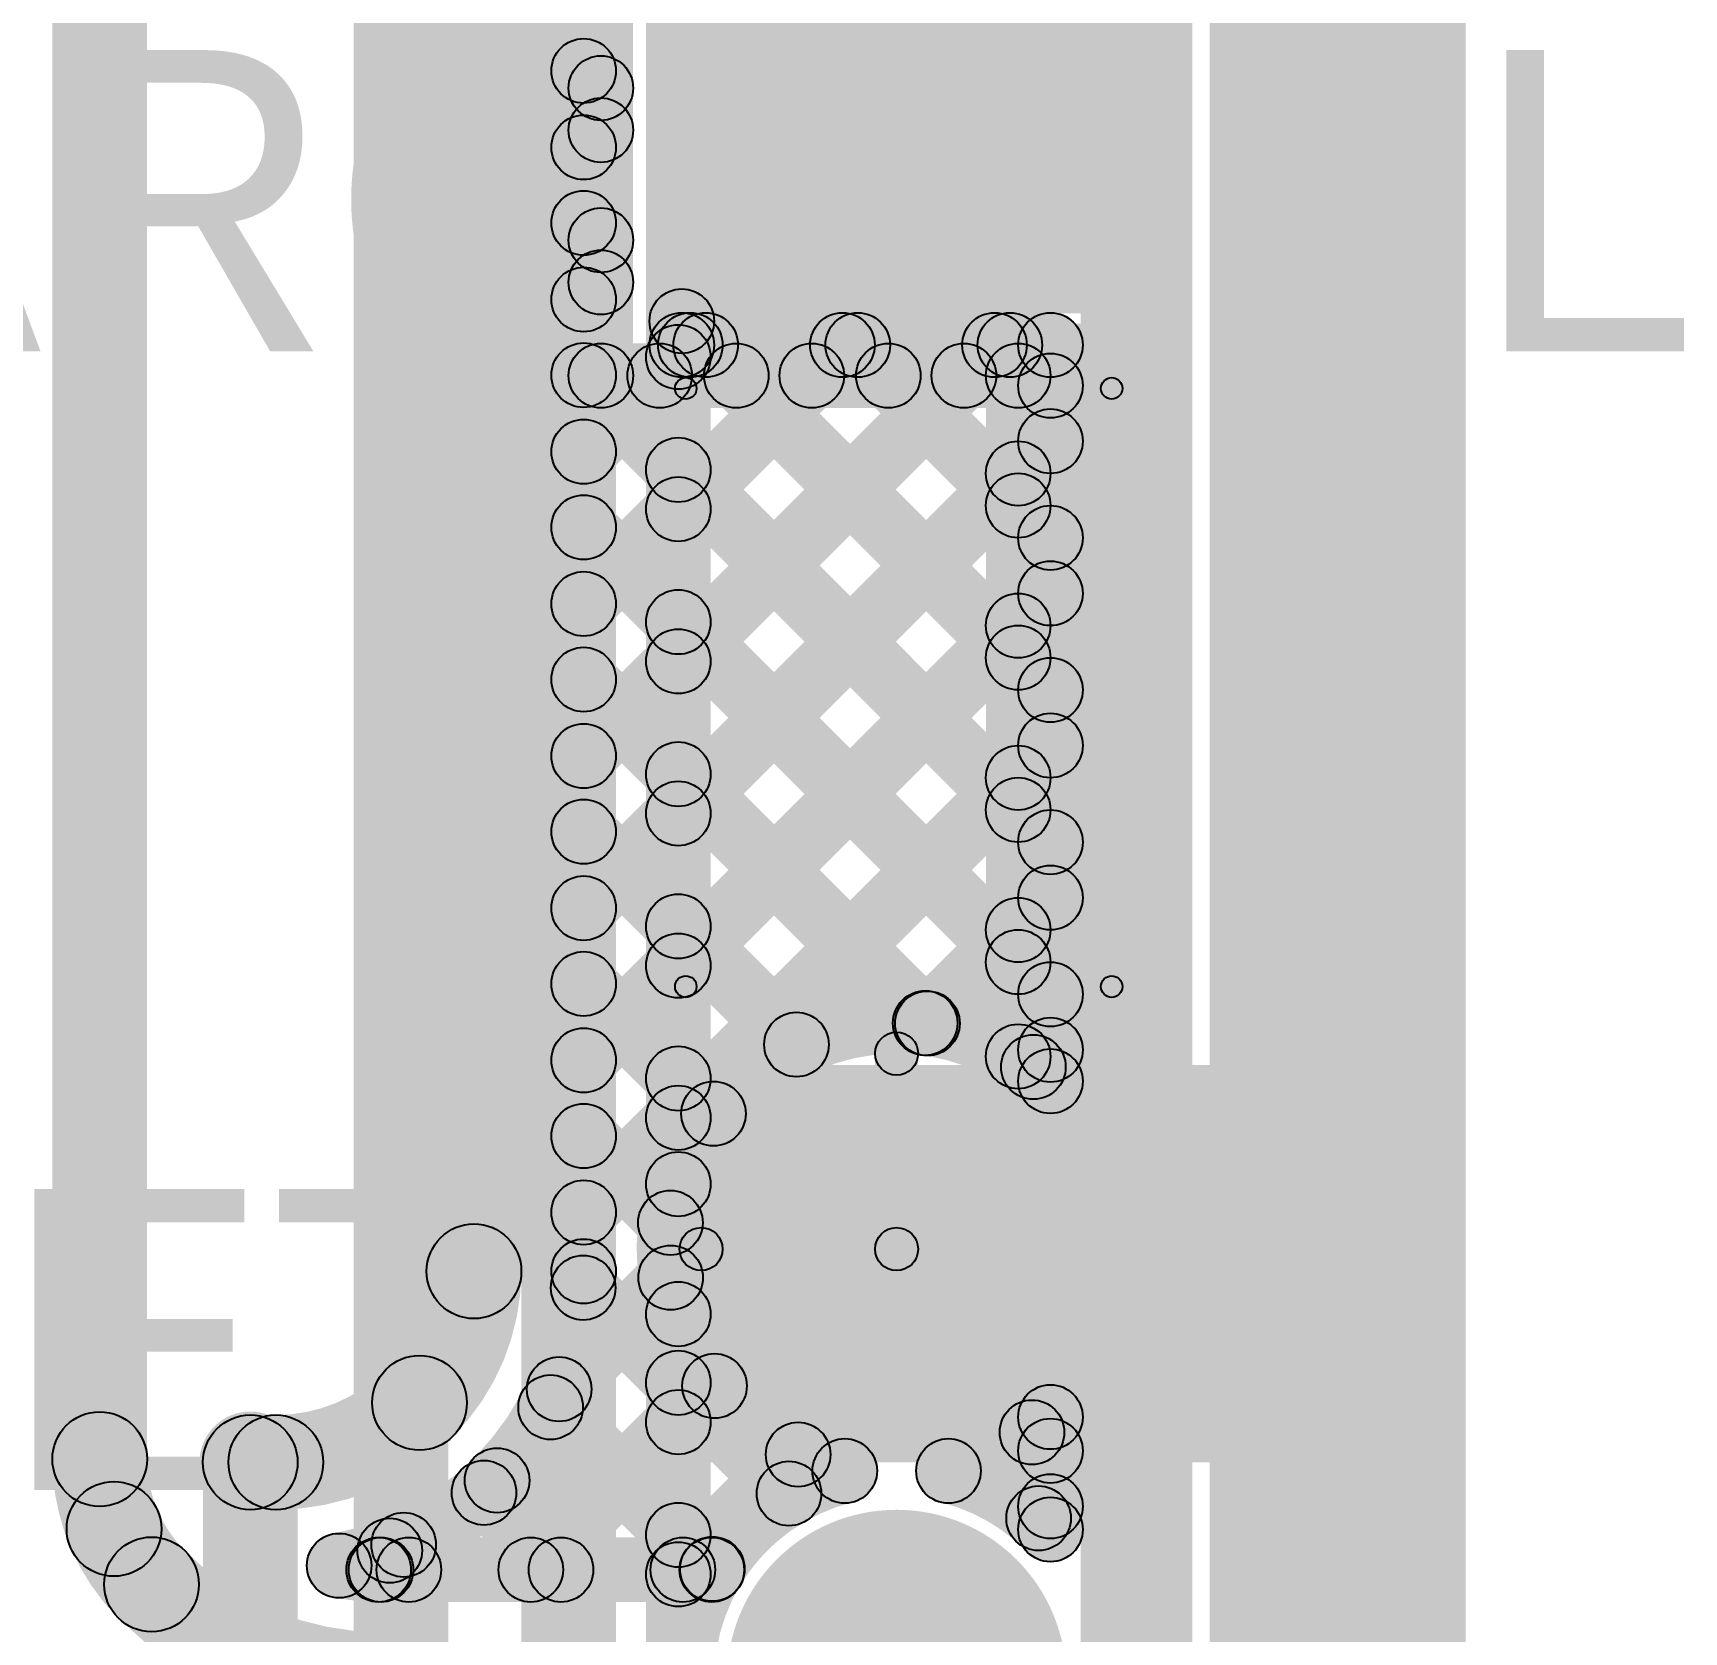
# Model space of a CAD drawing. Header units: millimetres. Extents: x 0 to 210, y 0 to 213.
# Drawn here: x 2.3005 to 2.6843, y 0.932 to 1.3036 of the extents above; entities that cross this region are included whole.
import ezdxf

# ---------------------------------------------------------------- set-up
doc = ezdxf.new("R2010")
doc.units = ezdxf.units.MM
doc.header["$MEASUREMENT"] = 0
for name, color, linetype in [('BottomLayer', 5, 'Continuous'), ('BottomSolder', 6, 'Continuous'), ('PadHoleLayer', 156, 'Continuous'), ('TopLayer', 1, 'Continuous'), ('TopOverlay', 2, 'Continuous'), ('TopSolder', 216, 'Continuous'), ('ViaHoleLayer', 16, 'Continuous')]:
    doc.layers.add(name, color=color, linetype=linetype)

# ---------------------------------------------------------------- blocks, each defined once
blk = doc.blocks.new('HDR_F_1X7_14')
at = {"layer": 'BottomLayer'}
h = blk.add_hatch(color=5, dxfattribs=at)
edge = h.paths.add_edge_path()
edge.add_arc((0.5, 0), 0.03543, 0, 360)
h = blk.add_hatch(color=5, dxfattribs=at)
edge = h.paths.add_edge_path()
edge.add_arc((0.6, 0), 0.03543, 0, 360)
at = {"layer": 'BottomSolder'}
h = blk.add_hatch(color=6, dxfattribs=at)
edge = h.paths.add_edge_path()
edge.add_arc((0.5, 0), 0.03943, 0, 360)
h = blk.add_hatch(color=6, dxfattribs=at)
edge = h.paths.add_edge_path()
edge.add_arc((0.6, 0), 0.03943, 0, 360)
at = {"layer": 'PadHoleLayer'}
h = blk.add_hatch(color=156, dxfattribs=at)
edge = h.paths.add_edge_path()
edge.add_arc((0.5, 0), 0.01772, 0, 360)
h = blk.add_hatch(color=156, dxfattribs=at)
edge = h.paths.add_edge_path()
edge.add_arc((0.6, 0), 0.01772, 0, 360)
at = {"layer": 'TopLayer'}
h = blk.add_hatch(color=1, dxfattribs=at)
edge = h.paths.add_edge_path()
edge.add_arc((0.5, 0), 0.03543, 0, 360)
h = blk.add_hatch(color=1, dxfattribs=at)
edge = h.paths.add_edge_path()
edge.add_arc((0.6, 0), 0.03543, 0, 360)
at = {"layer": 'TopOverlay'}
for points in [[(-0.06, 0.0465), (-0.06, 0.0515), (0.661, 0.0515), (0.661, 0.0465)], [(0.6585, 0.049), (0.6635, 0.049), (0.6635, -0.05), (0.6585, -0.05)], [(-0.06, -0.0525), (-0.06, -0.0475), (0.661, -0.0475), (0.661, -0.0525)]]:
    blk.add_hatch(color=2, dxfattribs=at).paths.add_polyline_path(points)
h = blk.add_hatch(color=2, dxfattribs=at)
edge = h.paths.add_edge_path()
edge.add_arc((0.661, 0.049), 0.0025, 0, 360)
h = blk.add_hatch(color=2, dxfattribs=at)
edge = h.paths.add_edge_path()
edge.add_arc((0.661, 0.049), 0.0025, 0, 360)
h = blk.add_hatch(color=2, dxfattribs=at)
edge = h.paths.add_edge_path()
edge.add_arc((0.661, -0.05), 0.0025, 0, 360)
h = blk.add_hatch(color=2, dxfattribs=at)
edge = h.paths.add_edge_path()
edge.add_arc((0.661, -0.05), 0.0025, 0, 360)
at = {"layer": 'TopSolder'}
h = blk.add_hatch(color=216, dxfattribs=at)
edge = h.paths.add_edge_path()
edge.add_arc((0.5, 0), 0.03943, 0, 360)
h = blk.add_hatch(color=216, dxfattribs=at)
edge = h.paths.add_edge_path()
edge.add_arc((0.6, 0), 0.03943, 0, 360)
at = {"layer": 'TopOverlay'}
for centre in [(0.661, 0.049), (0.661, 0.049), (0.661, -0.05), (0.661, -0.05)]:
    blk.add_circle(centre, 0.0025, dxfattribs=at)
blk = doc.blocks.new('HDR_F_1X7_20')
at = {"layer": 'BottomLayer'}
blk.add_hatch(color=5, dxfattribs=at).paths.add_polyline_path([(-0.03543, 0.03543), (0.03543, 0.03543), (0.03543, -0.03543), (-0.03543, -0.03543)])
at = {"layer": 'BottomSolder'}
blk.add_hatch(color=6, dxfattribs=at).paths.add_polyline_path([(-0.03943, 0.03943), (0.03943, 0.03943), (0.03943, -0.03943), (-0.03943, -0.03943)])
at = {"layer": 'PadHoleLayer'}
h = blk.add_hatch(color=156, dxfattribs=at)
edge = h.paths.add_edge_path()
edge.add_arc((0, 0), 0.01772, 0, 360)
at = {"layer": 'TopLayer'}
blk.add_hatch(color=1, dxfattribs=at).paths.add_polyline_path([(-0.03543, 0.03543), (0.03543, 0.03543), (0.03543, -0.03543), (-0.03543, -0.03543)])
at = {"layer": 'TopOverlay'}
h = blk.add_hatch(color=2, dxfattribs=at)
edge = h.paths.add_edge_path()
edge.add_arc((-0.06, 0.049), 0.0025, 0, 360)
h = blk.add_hatch(color=2, dxfattribs=at)
edge = h.paths.add_edge_path()
edge.add_arc((-0.06, 0.049), 0.0025, 0, 360)
for points in [[(-0.06, 0.0465), (-0.06, 0.0515), (0.661, 0.0515), (0.661, 0.0465)], [(-0.0625, 0.049), (-0.0575, 0.049), (-0.0575, -0.05), (-0.0625, -0.05)], [(-0.06, -0.0525), (-0.06, -0.0475), (0.661, -0.0475), (0.661, -0.0525)]]:
    blk.add_hatch(color=2, dxfattribs=at).paths.add_polyline_path(points)
h = blk.add_hatch(color=2, dxfattribs=at)
edge = h.paths.add_edge_path()
edge.add_arc((-0.06, -0.05), 0.0025, 0, 360)
h = blk.add_hatch(color=2, dxfattribs=at)
edge = h.paths.add_edge_path()
edge.add_arc((-0.06, -0.05), 0.0025, 0, 360)
at = {"layer": 'TopSolder'}
blk.add_hatch(color=216, dxfattribs=at).paths.add_polyline_path([(-0.03943, 0.03943), (0.03943, 0.03943), (0.03943, -0.03943), (-0.03943, -0.03943)])
at = {"layer": 'TopOverlay'}
for centre in [(-0.06, 0.049), (-0.06, 0.049), (-0.06, -0.05), (-0.06, -0.05)]:
    blk.add_circle(centre, 0.0025, dxfattribs=at)

msp = doc.modelspace()

# ---------------------------------------------------------------- hatches: boundary and pattern name
at = {"layer": 'BottomLayer'}
for points in [[(2.629, 0.28839), (2.607, 0.28839), (2.607, 2.96558), (2.629, 2.96558)], [(2.57704, 2.93096), (2.59904, 2.93096), (2.59904, 0.304), (2.57704, 0.304)], [(2.544, 0.38583), (2.57, 0.38583), (2.57, 2.177), (2.544, 2.177)], [(2.327, 0.97221), (2.305, 0.97221), (2.305, 1.54732), (2.327, 1.54732)], [(2.414, 1.01585), (2.392, 1.01585), (2.392, 1.34586), (2.414, 1.34586)], [(2.436, 1.01585), (2.421, 1.01585), (2.421, 1.34586), (2.436, 1.34586)], [(2.44, 1.22395), (2.425, 1.22395), (2.425, 1.34521), (2.44, 1.34521)], [(2.447, 1.23845), (2.57, 1.23845), (2.57, 1.33071), (2.447, 1.33071)], [(2.4232, 1.28947), (2.4338, 1.30007), (2.4378, 1.29607), (2.4272, 1.28547)], [(2.4338, 1.27169), (2.4232, 1.2823), (2.4272, 1.2863), (2.4378, 1.27569)], [(2.4232, 1.25411), (2.4338, 1.26472), (2.4378, 1.26072), (2.4272, 1.25011)], [(2.4338, 1.23633), (2.4232, 1.24694), (2.4272, 1.25094), (2.4378, 1.24033)], [(2.4232, 1.21876), (2.4338, 1.22936), (2.5348, 1.12836), (2.5242, 1.11776)], [(2.4338, 1.20098), (2.4232, 1.21159), (2.44086, 1.22925), (2.45147, 1.21865)], [(2.4338, 1.13027), (2.4232, 1.14088), (2.51157, 1.22925), (2.52218, 1.21865)], [(2.4338, 1.16562), (2.4232, 1.17623), (2.47622, 1.22925), (2.48683, 1.21865)], [(2.4325, 1.21645), (2.4325, 1.23145), (2.5295, 1.23145), (2.5295, 1.21645)], [(2.45866, 1.21865), (2.46927, 1.22925), (2.5348, 1.16372), (2.5242, 1.15311)], [(2.49402, 1.21865), (2.50463, 1.22925), (2.5348, 1.19907), (2.5242, 1.18847)], [(2.537, 1.06576), (2.522, 1.06576), (2.522, 1.22395), (2.537, 1.22395)], [(2.4338, 1.09491), (2.4232, 1.10552), (2.5242, 1.20652), (2.5348, 1.19591)], [(2.4232, 1.1834), (2.4338, 1.19401), (2.5348, 1.09301), (2.5242, 1.0824)], [(2.4338, 1.05956), (2.4232, 1.07016), (2.5242, 1.17116), (2.5348, 1.16056)], [(2.4232, 1.14805), (2.4338, 1.15865), (2.51371, 1.07875), (2.5031, 1.06814)], [(2.4338, 1.0242), (2.4232, 1.03481), (2.5242, 1.13581), (2.5348, 1.1252)], [(2.4232, 1.11269), (2.4338, 1.1233), (2.48326, 1.07384), (2.47265, 1.06324)], [(2.51317, 1.06821), (2.50256, 1.07882), (2.5242, 1.10045), (2.5348, 1.08985)], [(2.4232, 1.07734), (2.4338, 1.08794), (2.46397, 1.05777), (2.45337, 1.04716)], [(2.50624, 1.021), (2.49623, 1.021), (2.49623, 1.06643), (2.50624, 1.06643)], [(2.4232, 1.04198), (2.4338, 1.05259), (2.45396, 1.03243), (2.44335, 1.02182)], [(2.4558, 1.016), (2.4558, 1.026), (2.50123, 1.026), (2.50123, 1.016)], [(2.42811, 0.98315), (2.4175, 0.99376), (2.44342, 1.01967), (2.45402, 1.00907)], [(2.42309, 1.00673), (2.4337, 1.01734), (2.48152, 0.96952), (2.47091, 0.95891)], [(2.42151, 0.9412), (2.4109, 0.9518), (2.45361, 0.99451), (2.46422, 0.9839)], [(2.41551, 0.97896), (2.42611, 0.98957), (2.46371, 0.95197), (2.4531, 0.94136)], [(2.351, 0.96046), (2.351, 0.98246), (2.35694, 0.98246), (2.35694, 0.96046)], [(2.45686, 0.9412), (2.44626, 0.9518), (2.47303, 0.97858), (2.48364, 0.96797)], [(2.40003, 0.95908), (2.41063, 0.96969), (2.42852, 0.9518), (2.41791, 0.9412)], [(2.38616, 0.9412), (2.37555, 0.95181), (2.38135, 0.9576), (2.39195, 0.947)], [(2.37811, 0.94564), (2.38872, 0.95625), (2.39317, 0.9518), (2.38256, 0.9412)], [(2.38139, 0.939), (2.38139, 0.954), (2.4583, 0.954), (2.4583, 0.939)]]:
    msp.add_hatch(color=5, dxfattribs=at).paths.add_polyline_path(points)
h = msp.add_hatch(color=5, dxfattribs=at)
edge = h.paths.add_edge_path()
edge.add_arc((2.4285, 1.29477), 0.0075, 0, 360)
h = msp.add_hatch(color=5, dxfattribs=at)
edge = h.paths.add_edge_path()
edge.add_arc((2.4325, 1.29077), 0.0075, 0, 360)
h = msp.add_hatch(color=5, dxfattribs=at)
edge = h.paths.add_edge_path()
edge.add_arc((2.4325, 1.28099), 0.0075, 0, 360)
h = msp.add_hatch(color=5, dxfattribs=at)
edge = h.paths.add_edge_path()
edge.add_arc((2.4285, 1.27699), 0.0075, 0, 360)
h = msp.add_hatch(color=5, dxfattribs=at)
edge = h.paths.add_edge_path()
edge.add_arc((2.4285, 1.25942), 0.0075, 0, 360)
h = msp.add_hatch(color=5, dxfattribs=at)
edge = h.paths.add_edge_path()
edge.add_arc((2.4325, 1.25542), 0.0075, 0, 360)
h = msp.add_hatch(color=5, dxfattribs=at)
edge = h.paths.add_edge_path()
edge.add_arc((2.4325, 1.24564), 0.0075, 0, 360)
h = msp.add_hatch(color=5, dxfattribs=at)
edge = h.paths.add_edge_path()
edge.add_arc((2.4285, 1.24164), 0.0075, 0, 360)
h = msp.add_hatch(color=5, dxfattribs=at)
edge = h.paths.add_edge_path()
edge.add_arc((2.4285, 1.22406), 0.0075, 0, 360)
h = msp.add_hatch(color=5, dxfattribs=at)
edge = h.paths.add_edge_path()
edge.add_arc((2.4325, 1.22395), 0.0075, 0, 360)
h = msp.add_hatch(color=5, dxfattribs=at)
edge = h.paths.add_edge_path()
edge.add_arc((2.4325, 1.22395), 0.0075, 0, 360)
h = msp.add_hatch(color=5, dxfattribs=at)
edge = h.paths.add_edge_path()
edge.add_arc((2.44617, 1.22395), 0.0075, 0, 360)
h = msp.add_hatch(color=5, dxfattribs=at)
edge = h.paths.add_edge_path()
edge.add_arc((2.46397, 1.22395), 0.0075, 0, 360)
h = msp.add_hatch(color=5, dxfattribs=at)
edge = h.paths.add_edge_path()
edge.add_arc((2.48152, 1.22395), 0.0075, 0, 360)
h = msp.add_hatch(color=5, dxfattribs=at)
edge = h.paths.add_edge_path()
edge.add_arc((2.49932, 1.22395), 0.0075, 0, 360)
h = msp.add_hatch(color=5, dxfattribs=at)
edge = h.paths.add_edge_path()
edge.add_arc((2.51688, 1.22395), 0.0075, 0, 360)
h = msp.add_hatch(color=5, dxfattribs=at)
edge = h.paths.add_edge_path()
edge.add_arc((2.5295, 1.22395), 0.0075, 0, 360)
h = msp.add_hatch(color=5, dxfattribs=at)
edge = h.paths.add_edge_path()
edge.add_arc((2.5295, 1.22395), 0.0075, 0, 360)
h = msp.add_hatch(color=5, dxfattribs=at)
edge = h.paths.add_edge_path()
edge.add_arc((2.4285, 1.20628), 0.0075, 0, 360)
h = msp.add_hatch(color=5, dxfattribs=at)
edge = h.paths.add_edge_path()
edge.add_arc((2.5295, 1.20122), 0.0075, 0, 360)
h = msp.add_hatch(color=5, dxfattribs=at)
edge = h.paths.add_edge_path()
edge.add_arc((2.5295, 1.19377), 0.0075, 0, 360)
h = msp.add_hatch(color=5, dxfattribs=at)
edge = h.paths.add_edge_path()
edge.add_arc((2.4285, 1.1887), 0.0075, 0, 360)
h = msp.add_hatch(color=5, dxfattribs=at)
edge = h.paths.add_edge_path()
edge.add_arc((2.4285, 1.17093), 0.0075, 0, 360)
h = msp.add_hatch(color=5, dxfattribs=at)
edge = h.paths.add_edge_path()
edge.add_arc((2.5295, 1.16586), 0.0075, 0, 360)
h = msp.add_hatch(color=5, dxfattribs=at)
edge = h.paths.add_edge_path()
edge.add_arc((2.5295, 1.15842), 0.0075, 0, 360)
h = msp.add_hatch(color=5, dxfattribs=at)
edge = h.paths.add_edge_path()
edge.add_arc((2.4285, 1.15335), 0.0075, 0, 360)
h = msp.add_hatch(color=5, dxfattribs=at)
edge = h.paths.add_edge_path()
edge.add_arc((2.4285, 1.13557), 0.0075, 0, 360)
h = msp.add_hatch(color=5, dxfattribs=at)
edge = h.paths.add_edge_path()
edge.add_arc((2.5295, 1.13051), 0.0075, 0, 360)
h = msp.add_hatch(color=5, dxfattribs=at)
edge = h.paths.add_edge_path()
edge.add_arc((2.5295, 1.12306), 0.0075, 0, 360)
h = msp.add_hatch(color=5, dxfattribs=at)
edge = h.paths.add_edge_path()
edge.add_arc((2.4285, 1.11799), 0.0075, 0, 360)
h = msp.add_hatch(color=5, dxfattribs=at)
edge = h.paths.add_edge_path()
edge.add_arc((2.4285, 1.10022), 0.0075, 0, 360)
h = msp.add_hatch(color=5, dxfattribs=at)
edge = h.paths.add_edge_path()
edge.add_arc((2.5295, 1.09515), 0.0075, 0, 360)
h = msp.add_hatch(color=5, dxfattribs=at)
edge = h.paths.add_edge_path()
edge.add_arc((2.5295, 1.0877), 0.0075, 0, 360)
h = msp.add_hatch(color=5, dxfattribs=at)
edge = h.paths.add_edge_path()
edge.add_arc((2.4285, 1.08264), 0.0075, 0, 360)
h = msp.add_hatch(color=5, dxfattribs=at)
edge = h.paths.add_edge_path()
edge.add_arc((2.50787, 1.07352), 0.0075, 0, 360)
h = msp.add_hatch(color=5, dxfattribs=at)
edge = h.paths.add_edge_path()
edge.add_arc((2.5084, 1.07345), 0.0075, 0, 360)
h = msp.add_hatch(color=5, dxfattribs=at)
edge = h.paths.add_edge_path()
edge.add_arc((2.47796, 1.06854), 0.0075, 0, 360)
h = msp.add_hatch(color=5, dxfattribs=at)
edge = h.paths.add_edge_path()
edge.add_arc((2.4285, 1.06486), 0.0075, 0, 360)
h = msp.add_hatch(color=5, dxfattribs=at)
edge = h.paths.add_edge_path()
edge.add_arc((2.50123, 1.06643), 0.005, 0, 360)
h = msp.add_hatch(color=5, dxfattribs=at)
edge = h.paths.add_edge_path()
edge.add_arc((2.5295, 1.06576), 0.0075, 0, 360)
h = msp.add_hatch(color=5, dxfattribs=at)
edge = h.paths.add_edge_path()
edge.add_arc((2.5295, 1.06576), 0.0075, 0, 360)
h = msp.add_hatch(color=5, dxfattribs=at)
edge = h.paths.add_edge_path()
edge.add_arc((2.45867, 1.05247), 0.0075, 0, 360)
h = msp.add_hatch(color=5, dxfattribs=at)
edge = h.paths.add_edge_path()
edge.add_arc((2.4285, 1.04728), 0.0075, 0, 360)
h = msp.add_hatch(color=5, dxfattribs=at)
edge = h.paths.add_edge_path()
edge.add_arc((2.4285, 1.02951), 0.0075, 0, 360)
h = msp.add_hatch(color=5, dxfattribs=at)
edge = h.paths.add_edge_path()
edge.add_arc((2.44866, 1.02713), 0.0075, 0, 360)
h = msp.add_hatch(color=5, dxfattribs=at)
edge = h.paths.add_edge_path()
edge.add_arc((2.403, 1.01585), 0.011, 0, 360)
h = msp.add_hatch(color=5, dxfattribs=at)
edge = h.paths.add_edge_path()
edge.add_arc((2.403, 1.01585), 0.011, 0, 360)
h = msp.add_hatch(color=5, dxfattribs=at)
edge = h.paths.add_edge_path()
edge.add_arc((2.4558, 1.021), 0.005, 0, 360)
h = msp.add_hatch(color=5, dxfattribs=at)
edge = h.paths.add_edge_path()
edge.add_arc((2.50123, 1.021), 0.005, 0, 360)
h = msp.add_hatch(color=5, dxfattribs=at)
edge = h.paths.add_edge_path()
edge.add_arc((2.50123, 1.021), 0.005, 0, 360)
h = msp.add_hatch(color=5, dxfattribs=at)
edge = h.paths.add_edge_path()
edge.add_arc((2.4285, 1.01585), 0.0075, 0, 360)
h = msp.add_hatch(color=5, dxfattribs=at)
edge = h.paths.add_edge_path()
edge.add_arc((2.4285, 1.01585), 0.0075, 0, 360)
h = msp.add_hatch(color=5, dxfattribs=at)
edge = h.paths.add_edge_path()
edge.add_arc((2.44872, 1.01437), 0.0075, 0, 360)
h = msp.add_hatch(color=5, dxfattribs=at)
edge = h.paths.add_edge_path()
edge.add_arc((2.42839, 1.01203), 0.0075, 0, 360)
h = msp.add_hatch(color=5, dxfattribs=at)
edge = h.paths.add_edge_path()
edge.add_arc((2.39034, 0.98529), 0.011, 0, 360)
h = msp.add_hatch(color=5, dxfattribs=at)
edge = h.paths.add_edge_path()
edge.add_arc((2.39034, 0.98529), 0.011, 0, 360)
h = msp.add_hatch(color=5, dxfattribs=at)
edge = h.paths.add_edge_path()
edge.add_arc((2.4228, 0.98845), 0.0075, 0, 360)
h = msp.add_hatch(color=5, dxfattribs=at)
edge = h.paths.add_edge_path()
edge.add_arc((2.45891, 0.98921), 0.0075, 0, 360)
h = msp.add_hatch(color=5, dxfattribs=at)
edge = h.paths.add_edge_path()
edge.add_arc((2.42081, 0.98426), 0.0075, 0, 360)
h = msp.add_hatch(color=5, dxfattribs=at)
edge = h.paths.add_edge_path()
edge.add_arc((2.316, 0.97221), 0.011, 0, 360)
h = msp.add_hatch(color=5, dxfattribs=at)
edge = h.paths.add_edge_path()
edge.add_arc((2.316, 0.97221), 0.011, 0, 360)
h = msp.add_hatch(color=5, dxfattribs=at)
edge = h.paths.add_edge_path()
edge.add_arc((2.316, 0.97221), 0.011, 0, 360)
h = msp.add_hatch(color=5, dxfattribs=at)
edge = h.paths.add_edge_path()
edge.add_arc((2.351, 0.97146), 0.01181, 0, 360)
h = msp.add_hatch(color=5, dxfattribs=at)
edge = h.paths.add_edge_path()
edge.add_arc((2.351, 0.97146), 0.011, 0, 360)
h = msp.add_hatch(color=5, dxfattribs=at)
edge = h.paths.add_edge_path()
edge.add_arc((2.35694, 0.97146), 0.011, 0, 360)
h = msp.add_hatch(color=5, dxfattribs=at)
edge = h.paths.add_edge_path()
edge.add_arc((2.35694, 0.97146), 0.011, 0, 360)
h = msp.add_hatch(color=5, dxfattribs=at)
edge = h.paths.add_edge_path()
edge.add_arc((2.47834, 0.97328), 0.0075, 0, 360)
h = msp.add_hatch(color=5, dxfattribs=at)
edge = h.paths.add_edge_path()
edge.add_arc((2.40837, 0.96726), 0.0075, 0, 360)
h = msp.add_hatch(color=5, dxfattribs=at)
edge = h.paths.add_edge_path()
edge.add_arc((2.40837, 0.96726), 0.0075, 0, 360)
h = msp.add_hatch(color=5, dxfattribs=at)
edge = h.paths.add_edge_path()
edge.add_arc((2.48918, 0.96946), 0.0075, 0, 360)
h = msp.add_hatch(color=5, dxfattribs=at)
edge = h.paths.add_edge_path()
edge.add_arc((2.48918, 0.96946), 0.0075, 0, 360)
h = msp.add_hatch(color=5, dxfattribs=at)
edge = h.paths.add_edge_path()
edge.add_arc((2.40533, 0.96439), 0.0075, 0, 360)
h = msp.add_hatch(color=5, dxfattribs=at)
edge = h.paths.add_edge_path()
edge.add_arc((2.47622, 0.96421), 0.0075, 0, 360)
h = msp.add_hatch(color=5, dxfattribs=at)
edge = h.paths.add_edge_path()
edge.add_arc((2.31933, 0.95599), 0.011, 0, 360)
h = msp.add_hatch(color=5, dxfattribs=at)
edge = h.paths.add_edge_path()
edge.add_arc((2.31933, 0.95599), 0.011, 0, 360)
h = msp.add_hatch(color=5, dxfattribs=at)
edge = h.paths.add_edge_path()
edge.add_arc((2.31933, 0.95599), 0.011, 0, 360)
h = msp.add_hatch(color=5, dxfattribs=at)
edge = h.paths.add_edge_path()
edge.add_arc((2.31933, 0.95599), 0.011, 0, 360)
h = msp.add_hatch(color=5, dxfattribs=at)
edge = h.paths.add_edge_path()
edge.add_arc((2.38665, 0.9523), 0.0075, 0, 360)
h = msp.add_hatch(color=5, dxfattribs=at)
edge = h.paths.add_edge_path()
edge.add_arc((2.38342, 0.95095), 0.0075, 0, 360)
h = msp.add_hatch(color=5, dxfattribs=at)
edge = h.paths.add_edge_path()
edge.add_arc((2.32806, 0.94309), 0.011, 0, 360)
h = msp.add_hatch(color=5, dxfattribs=at)
edge = h.paths.add_edge_path()
edge.add_arc((2.32806, 0.94309), 0.011, 0, 360)
h = msp.add_hatch(color=5, dxfattribs=at)
edge = h.paths.add_edge_path()
edge.add_arc((2.32806, 0.94309), 0.011, 0, 360)
h = msp.add_hatch(color=5, dxfattribs=at)
edge = h.paths.add_edge_path()
edge.add_arc((2.37165, 0.94746), 0.0075, 0, 360)
h = msp.add_hatch(color=5, dxfattribs=at)
edge = h.paths.add_edge_path()
edge.add_arc((2.37165, 0.94746), 0.0075, 0, 360)
h = msp.add_hatch(color=5, dxfattribs=at)
edge = h.paths.add_edge_path()
edge.add_arc((2.38085, 0.9465), 0.0075, 0, 360)
h = msp.add_hatch(color=5, dxfattribs=at)
edge = h.paths.add_edge_path()
edge.add_arc((2.38139, 0.9465), 0.0075, 0, 360)
h = msp.add_hatch(color=5, dxfattribs=at)
edge = h.paths.add_edge_path()
edge.add_arc((2.38139, 0.9465), 0.0075, 0, 360)
h = msp.add_hatch(color=5, dxfattribs=at)
edge = h.paths.add_edge_path()
edge.add_arc((2.38786, 0.9465), 0.0075, 0, 360)
h = msp.add_hatch(color=5, dxfattribs=at)
edge = h.paths.add_edge_path()
edge.add_arc((2.4162, 0.9465), 0.0075, 0, 360)
h = msp.add_hatch(color=5, dxfattribs=at)
edge = h.paths.add_edge_path()
edge.add_arc((2.42322, 0.9465), 0.0075, 0, 360)
h = msp.add_hatch(color=5, dxfattribs=at)
edge = h.paths.add_edge_path()
edge.add_arc((2.45156, 0.9465), 0.0075, 0, 360)
h = msp.add_hatch(color=5, dxfattribs=at)
edge = h.paths.add_edge_path()
edge.add_arc((2.4583, 0.9465), 0.0075, 0, 360)
h = msp.add_hatch(color=5, dxfattribs=at)
edge = h.paths.add_edge_path()
edge.add_arc((2.4583, 0.9465), 0.0075, 0, 360)
h = msp.add_hatch(color=5, dxfattribs=at)
edge = h.paths.add_edge_path()
edge.add_arc((2.4584, 0.94667), 0.0075, 0, 360)
at = {"layer": 'TopLayer'}
for points in [[(2.574, 0.218), (2.63352, 0.218), (2.63352, 1.92126), (2.574, 1.92126)], [(2.397, 0.77357), (2.375, 0.77357), (2.375, 1.52497), (2.397, 1.52497)], [(2.436, 0.758), (2.414, 0.758), (2.414, 1.4626), (2.436, 1.4626)], [(2.458, 1.0361), (2.443, 1.0361), (2.443, 1.45484), (2.458, 1.45484)], [(2.4588, 1.23107), (2.4438, 1.23107), (2.4438, 1.33093), (2.4588, 1.33093)], [(2.446, 1.23131), (2.45661, 1.24192), (2.46215, 1.23637), (2.45154, 1.22576)], [(2.4558, 1.15227), (2.4452, 1.16288), (2.51869, 1.23637), (2.5293, 1.22576)], [(2.4558, 1.18762), (2.4452, 1.19823), (2.48334, 1.23637), (2.49394, 1.22576)], [(2.4558, 1.22298), (2.4452, 1.23359), (2.44798, 1.23637), (2.45859, 1.22576)], [(2.4513, 1.22357), (2.4513, 1.23857), (2.537, 1.23857), (2.537, 1.22357)], [(2.45154, 1.22576), (2.46215, 1.23637), (2.5423, 1.15622), (2.5317, 1.14561)], [(2.4869, 1.22576), (2.49751, 1.23637), (2.5423, 1.19157), (2.5317, 1.18097)], [(2.52226, 1.22576), (2.53286, 1.23637), (2.5423, 1.22693), (2.5317, 1.21632)], [(2.5445, 1.06002), (2.5295, 1.06002), (2.5295, 1.23107), (2.5445, 1.23107)], [(2.4558, 1.11691), (2.4452, 1.12752), (2.5317, 1.21402), (2.5423, 1.20341)], [(2.4452, 1.19676), (2.4558, 1.20736), (2.5423, 1.12086), (2.5317, 1.11026)], [(2.4558, 1.08156), (2.4452, 1.09216), (2.5317, 1.17866), (2.5423, 1.16806)], [(2.4452, 1.1614), (2.4558, 1.17201), (2.5423, 1.08551), (2.5317, 1.0749)], [(2.4558, 1.0462), (2.4452, 1.05681), (2.5317, 1.14331), (2.5423, 1.1327)], [(2.4452, 1.12605), (2.4558, 1.13665), (2.51371, 1.07875), (2.5031, 1.06814)], [(2.51317, 1.06821), (2.50256, 1.07882), (2.5317, 1.10795), (2.5423, 1.09735)], [(2.4452, 1.09069), (2.4558, 1.1013), (2.48326, 1.07384), (2.47265, 1.06324)], [(2.53833, 1.05802), (2.52772, 1.06863), (2.5317, 1.0726), (2.5423, 1.06199)], [(2.4452, 1.05534), (2.4558, 1.06594), (2.46397, 1.05777), (2.45337, 1.04716)], [(2.447, 0.97149), (2.593, 0.97149), (2.593, 1.06375), (2.447, 1.06375)], [(2.50624, 1.021), (2.49623, 1.021), (2.49623, 1.06643), (2.50624, 1.06643)], [(2.458, 0.76464), (2.443, 0.76464), (2.443, 1.0059), (2.458, 1.0059)], [(2.4452, 0.98462), (2.4558, 0.99523), (2.48152, 0.96952), (2.47091, 0.95891)], [(2.4558, 0.97549), (2.4452, 0.9861), (2.45361, 0.99451), (2.46422, 0.9839)], [(2.5274, 0.97313), (2.53801, 0.98374), (2.5423, 0.97944), (2.5317, 0.96884)], [(2.4558, 0.94014), (2.4452, 0.95074), (2.47303, 0.97858), (2.48364, 0.96797)], [(2.5445, 0.95585), (2.5295, 0.95585), (2.5295, 0.98198), (2.5445, 0.98198)], [(2.362, 0.56557), (2.34, 0.56557), (2.34, 0.97146), (2.362, 0.97146)], [(2.53954, 0.95317), (2.52894, 0.96377), (2.5317, 0.96653), (2.5423, 0.95593)], [(2.4452, 0.94927), (2.4558, 0.95988), (2.46371, 0.95197), (2.4531, 0.94136)]]:
    msp.add_hatch(color=1, dxfattribs=at).paths.add_polyline_path(points)
h = msp.add_hatch(color=1, dxfattribs=at)
edge = h.paths.add_edge_path()
edge.add_arc((2.4513, 1.23661), 0.0075, 0, 360)
h = msp.add_hatch(color=1, dxfattribs=at)
edge = h.paths.add_edge_path()
edge.add_arc((2.4505, 1.22828), 0.0075, 0, 360)
h = msp.add_hatch(color=1, dxfattribs=at)
edge = h.paths.add_edge_path()
edge.add_arc((2.4513, 1.23107), 0.0075, 0, 360)
h = msp.add_hatch(color=1, dxfattribs=at)
edge = h.paths.add_edge_path()
edge.add_arc((2.4513, 1.23107), 0.0075, 0, 360)
h = msp.add_hatch(color=1, dxfattribs=at)
edge = h.paths.add_edge_path()
edge.add_arc((2.45328, 1.23107), 0.0075, 0, 360)
h = msp.add_hatch(color=1, dxfattribs=at)
edge = h.paths.add_edge_path()
edge.add_arc((2.45685, 1.23107), 0.0075, 0, 360)
h = msp.add_hatch(color=1, dxfattribs=at)
edge = h.paths.add_edge_path()
edge.add_arc((2.45685, 1.23107), 0.0075, 0, 360)
h = msp.add_hatch(color=1, dxfattribs=at)
edge = h.paths.add_edge_path()
edge.add_arc((2.48864, 1.23107), 0.0075, 0, 360)
h = msp.add_hatch(color=1, dxfattribs=at)
edge = h.paths.add_edge_path()
edge.add_arc((2.4922, 1.23107), 0.0075, 0, 360)
h = msp.add_hatch(color=1, dxfattribs=at)
edge = h.paths.add_edge_path()
edge.add_arc((2.524, 1.23107), 0.0075, 0, 360)
h = msp.add_hatch(color=1, dxfattribs=at)
edge = h.paths.add_edge_path()
edge.add_arc((2.52756, 1.23107), 0.0075, 0, 360)
h = msp.add_hatch(color=1, dxfattribs=at)
edge = h.paths.add_edge_path()
edge.add_arc((2.537, 1.23107), 0.0075, 0, 360)
h = msp.add_hatch(color=1, dxfattribs=at)
edge = h.paths.add_edge_path()
edge.add_arc((2.537, 1.23107), 0.0075, 0, 360)
h = msp.add_hatch(color=1, dxfattribs=at)
edge = h.paths.add_edge_path()
edge.add_arc((2.537, 1.22163), 0.0075, 0, 360)
h = msp.add_hatch(color=1, dxfattribs=at)
edge = h.paths.add_edge_path()
edge.add_arc((2.537, 1.20872), 0.0075, 0, 360)
h = msp.add_hatch(color=1, dxfattribs=at)
edge = h.paths.add_edge_path()
edge.add_arc((2.4505, 1.20206), 0.0075, 0, 360)
h = msp.add_hatch(color=1, dxfattribs=at)
edge = h.paths.add_edge_path()
edge.add_arc((2.4505, 1.19293), 0.0075, 0, 360)
h = msp.add_hatch(color=1, dxfattribs=at)
edge = h.paths.add_edge_path()
edge.add_arc((2.537, 1.18627), 0.0075, 0, 360)
h = msp.add_hatch(color=1, dxfattribs=at)
edge = h.paths.add_edge_path()
edge.add_arc((2.537, 1.17336), 0.0075, 0, 360)
h = msp.add_hatch(color=1, dxfattribs=at)
edge = h.paths.add_edge_path()
edge.add_arc((2.4505, 1.1667), 0.0075, 0, 360)
h = msp.add_hatch(color=1, dxfattribs=at)
edge = h.paths.add_edge_path()
edge.add_arc((2.4505, 1.15757), 0.0075, 0, 360)
h = msp.add_hatch(color=1, dxfattribs=at)
edge = h.paths.add_edge_path()
edge.add_arc((2.537, 1.15092), 0.0075, 0, 360)
h = msp.add_hatch(color=1, dxfattribs=at)
edge = h.paths.add_edge_path()
edge.add_arc((2.537, 1.13801), 0.0075, 0, 360)
h = msp.add_hatch(color=1, dxfattribs=at)
edge = h.paths.add_edge_path()
edge.add_arc((2.4505, 1.13135), 0.0075, 0, 360)
h = msp.add_hatch(color=1, dxfattribs=at)
edge = h.paths.add_edge_path()
edge.add_arc((2.4505, 1.12222), 0.0075, 0, 360)
h = msp.add_hatch(color=1, dxfattribs=at)
edge = h.paths.add_edge_path()
edge.add_arc((2.537, 1.11556), 0.0075, 0, 360)
h = msp.add_hatch(color=1, dxfattribs=at)
edge = h.paths.add_edge_path()
edge.add_arc((2.537, 1.10265), 0.0075, 0, 360)
h = msp.add_hatch(color=1, dxfattribs=at)
edge = h.paths.add_edge_path()
edge.add_arc((2.4505, 1.09599), 0.0075, 0, 360)
h = msp.add_hatch(color=1, dxfattribs=at)
edge = h.paths.add_edge_path()
edge.add_arc((2.4505, 1.08686), 0.0075, 0, 360)
h = msp.add_hatch(color=1, dxfattribs=at)
edge = h.paths.add_edge_path()
edge.add_arc((2.537, 1.0802), 0.0075, 0, 360)
h = msp.add_hatch(color=1, dxfattribs=at)
edge = h.paths.add_edge_path()
edge.add_arc((2.50787, 1.07352), 0.0075, 0, 360)
h = msp.add_hatch(color=1, dxfattribs=at)
edge = h.paths.add_edge_path()
edge.add_arc((2.5084, 1.07345), 0.0075, 0, 360)
h = msp.add_hatch(color=1, dxfattribs=at)
edge = h.paths.add_edge_path()
edge.add_arc((2.47796, 1.06854), 0.0075, 0, 360)
h = msp.add_hatch(color=1, dxfattribs=at)
edge = h.paths.add_edge_path()
edge.add_arc((2.537, 1.0673), 0.0075, 0, 360)
h = msp.add_hatch(color=1, dxfattribs=at)
edge = h.paths.add_edge_path()
edge.add_arc((2.50123, 1.06643), 0.005, 0, 360)
h = msp.add_hatch(color=1, dxfattribs=at)
edge = h.paths.add_edge_path()
edge.add_arc((2.53303, 1.06332), 0.0075, 0, 360)
h = msp.add_hatch(color=1, dxfattribs=at)
edge = h.paths.add_edge_path()
edge.add_arc((2.4505, 1.06064), 0.0075, 0, 360)
h = msp.add_hatch(color=1, dxfattribs=at)
edge = h.paths.add_edge_path()
edge.add_arc((2.537, 1.06002), 0.0075, 0, 360)
h = msp.add_hatch(color=1, dxfattribs=at)
edge = h.paths.add_edge_path()
edge.add_arc((2.537, 1.06002), 0.0075, 0, 360)
h = msp.add_hatch(color=1, dxfattribs=at)
edge = h.paths.add_edge_path()
edge.add_arc((2.45867, 1.05247), 0.0075, 0, 360)
h = msp.add_hatch(color=1, dxfattribs=at)
edge = h.paths.add_edge_path()
edge.add_arc((2.4505, 1.05151), 0.0075, 0, 360)
h = msp.add_hatch(color=1, dxfattribs=at)
edge = h.paths.add_edge_path()
edge.add_arc((2.4505, 1.0361), 0.0075, 0, 360)
h = msp.add_hatch(color=1, dxfattribs=at)
edge = h.paths.add_edge_path()
edge.add_arc((2.4505, 1.0361), 0.0075, 0, 360)
h = msp.add_hatch(color=1, dxfattribs=at)
edge = h.paths.add_edge_path()
edge.add_arc((2.50123, 1.021), 0.005, 0, 360)
h = msp.add_hatch(color=1, dxfattribs=at)
edge = h.paths.add_edge_path()
edge.add_arc((2.4505, 1.0059), 0.0075, 0, 360)
h = msp.add_hatch(color=1, dxfattribs=at)
edge = h.paths.add_edge_path()
edge.add_arc((2.4505, 1.0059), 0.0075, 0, 360)
h = msp.add_hatch(color=1, dxfattribs=at)
edge = h.paths.add_edge_path()
edge.add_arc((2.4505, 0.98993), 0.0075, 0, 360)
h = msp.add_hatch(color=1, dxfattribs=at)
edge = h.paths.add_edge_path()
edge.add_arc((2.45891, 0.98921), 0.0075, 0, 360)
h = msp.add_hatch(color=1, dxfattribs=at)
edge = h.paths.add_edge_path()
edge.add_arc((2.4505, 0.9808), 0.0075, 0, 360)
h = msp.add_hatch(color=1, dxfattribs=at)
edge = h.paths.add_edge_path()
edge.add_arc((2.537, 0.98198), 0.0075, 0, 360)
h = msp.add_hatch(color=1, dxfattribs=at)
edge = h.paths.add_edge_path()
edge.add_arc((2.537, 0.98198), 0.0075, 0, 360)
h = msp.add_hatch(color=1, dxfattribs=at)
edge = h.paths.add_edge_path()
edge.add_arc((2.351, 0.97146), 0.01181, 0, 360)
h = msp.add_hatch(color=1, dxfattribs=at)
edge = h.paths.add_edge_path()
edge.add_arc((2.351, 0.97146), 0.011, 0, 360)
h = msp.add_hatch(color=1, dxfattribs=at)
edge = h.paths.add_edge_path()
edge.add_arc((2.5327, 0.97844), 0.0075, 0, 360)
h = msp.add_hatch(color=1, dxfattribs=at)
edge = h.paths.add_edge_path()
edge.add_arc((2.47834, 0.97328), 0.0075, 0, 360)
h = msp.add_hatch(color=1, dxfattribs=at)
edge = h.paths.add_edge_path()
edge.add_arc((2.537, 0.97414), 0.0075, 0, 360)
h = msp.add_hatch(color=1, dxfattribs=at)
edge = h.paths.add_edge_path()
edge.add_arc((2.48918, 0.96946), 0.0075, 0, 360)
h = msp.add_hatch(color=1, dxfattribs=at)
edge = h.paths.add_edge_path()
edge.add_arc((2.48918, 0.96946), 0.0075, 0, 360)
h = msp.add_hatch(color=1, dxfattribs=at)
edge = h.paths.add_edge_path()
edge.add_arc((2.51329, 0.96946), 0.0075, 0, 360)
h = msp.add_hatch(color=1, dxfattribs=at)
edge = h.paths.add_edge_path()
edge.add_arc((2.51329, 0.96946), 0.0075, 0, 360)
h = msp.add_hatch(color=1, dxfattribs=at)
edge = h.paths.add_edge_path()
edge.add_arc((2.47622, 0.96421), 0.0075, 0, 360)
h = msp.add_hatch(color=1, dxfattribs=at)
edge = h.paths.add_edge_path()
edge.add_arc((2.537, 0.96123), 0.0075, 0, 360)
h = msp.add_hatch(color=1, dxfattribs=at)
edge = h.paths.add_edge_path()
edge.add_arc((2.53424, 0.95847), 0.0075, 0, 360)
h = msp.add_hatch(color=1, dxfattribs=at)
edge = h.paths.add_edge_path()
edge.add_arc((2.537, 0.95585), 0.0075, 0, 360)
h = msp.add_hatch(color=1, dxfattribs=at)
edge = h.paths.add_edge_path()
edge.add_arc((2.537, 0.95585), 0.0075, 0, 360)
h = msp.add_hatch(color=1, dxfattribs=at)
edge = h.paths.add_edge_path()
edge.add_arc((2.4505, 0.95457), 0.0075, 0, 360)
h = msp.add_hatch(color=1, dxfattribs=at)
edge = h.paths.add_edge_path()
edge.add_arc((2.4505, 0.94544), 0.0075, 0, 360)
h = msp.add_hatch(color=1, dxfattribs=at)
edge = h.paths.add_edge_path()
edge.add_arc((2.4584, 0.94667), 0.0075, 0, 360)
at = {"layer": 'ViaHoleLayer'}
h = msp.add_hatch(color=16, dxfattribs=at)
edge = h.paths.add_edge_path()
edge.add_arc((2.351, 0.97146), 0.00591, 0, 360)

# ---------------------------------------------------------------- linework, layer by layer
at = {"layer": 'BottomLayer'}
for points, const_width in [([(2.48918, 0.96946, -1.182445), (2.5295, 1.06576)], 0.015), ([(2.403, 1.01585, -0.198908), (2.39034, 0.98529)], 0.022), ([(2.4285, 1.01585, -0.198908), (2.40837, 0.96726)], 0.015), ([(2.39034, 0.98529, -0.198907), (2.35694, 0.97146)], 0.022), ([(2.31933, 0.95599, -0.101568), (2.316, 0.97221)], 0.022), ([(2.31933, 0.95599, -0.10157), (2.316, 0.97221)], 0.022), ([(2.40837, 0.96726, -0.146475), (2.37165, 0.94746)], 0.015), ([(2.4583, 0.9465, -0.200385), (2.48918, 0.96946)], 0.015), ([(2.32806, 0.94309, -0.095413), (2.31933, 0.95599)], 0.022), ([(2.32806, 0.94309, -0.095415), (2.31933, 0.95599)], 0.022), ([(2.38139, 0.921, -0.19891), (2.32806, 0.94309)], 0.022), ([(2.38139, 0.9465, -0.049133), (2.37165, 0.94746)], 0.015)]:
    msp.add_lwpolyline(points, format="xyb", dxfattribs=dict(at, const_width=const_width))
for centre, radius in [((2.4285, 1.29477), 0.0075), ((2.4325, 1.29077), 0.0075), ((2.4325, 1.28099), 0.0075), ((2.4285, 1.27699), 0.0075), ((2.4285, 1.25942), 0.0075), ((2.4325, 1.25542), 0.0075), ((2.4325, 1.24564), 0.0075), ((2.4285, 1.24164), 0.0075), ((2.4285, 1.22406), 0.0075), ((2.4325, 1.22395), 0.0075), ((2.4325, 1.22395), 0.0075), ((2.44617, 1.22395), 0.0075), ((2.46397, 1.22395), 0.0075), ((2.48152, 1.22395), 0.0075), ((2.49932, 1.22395), 0.0075), ((2.51688, 1.22395), 0.0075), ((2.5295, 1.22395), 0.0075), ((2.5295, 1.22395), 0.0075), ((2.4285, 1.20628), 0.0075), ((2.5295, 1.20122), 0.0075), ((2.5295, 1.19377), 0.0075), ((2.4285, 1.1887), 0.0075), ((2.4285, 1.17093), 0.0075), ((2.5295, 1.16586), 0.0075), ((2.5295, 1.15842), 0.0075), ((2.4285, 1.15335), 0.0075), ((2.4285, 1.13557), 0.0075), ((2.5295, 1.13051), 0.0075), ((2.5295, 1.12306), 0.0075), ((2.4285, 1.11799), 0.0075), ((2.4285, 1.10022), 0.0075), ((2.5295, 1.09515), 0.0075), ((2.5295, 1.0877), 0.0075), ((2.4285, 1.08264), 0.0075), ((2.50787, 1.07352), 0.0075), ((2.5084, 1.07345), 0.0075), ((2.47796, 1.06854), 0.0075), ((2.4285, 1.06486), 0.0075), ((2.50123, 1.06643), 0.005), ((2.5295, 1.06576), 0.0075), ((2.5295, 1.06576), 0.0075), ((2.45867, 1.05247), 0.0075), ((2.4285, 1.04728), 0.0075), ((2.4285, 1.02951), 0.0075), ((2.44866, 1.02713), 0.0075), ((2.403, 1.01585), 0.011), ((2.403, 1.01585), 0.011), ((2.4558, 1.021), 0.005), ((2.50123, 1.021), 0.005), ((2.50123, 1.021), 0.005), ((2.4285, 1.01585), 0.0075), ((2.4285, 1.01585), 0.0075), ((2.44872, 1.01437), 0.0075), ((2.42839, 1.01203), 0.0075), ((2.39034, 0.98529), 0.011), ((2.39034, 0.98529), 0.011), ((2.4228, 0.98845), 0.0075), ((2.45891, 0.98921), 0.0075), ((2.42081, 0.98426), 0.0075), ((2.316, 0.97221), 0.011), ((2.316, 0.97221), 0.011), ((2.316, 0.97221), 0.011), ((2.351, 0.97146), 0.011), ((2.35694, 0.97146), 0.011), ((2.35694, 0.97146), 0.011), ((2.47834, 0.97328), 0.0075), ((2.40837, 0.96726), 0.0075), ((2.40837, 0.96726), 0.0075), ((2.48918, 0.96946), 0.0075), ((2.48918, 0.96946), 0.0075), ((2.40533, 0.96439), 0.0075), ((2.47622, 0.96421), 0.0075), ((2.31933, 0.95599), 0.011), ((2.31933, 0.95599), 0.011), ((2.31933, 0.95599), 0.011), ((2.31933, 0.95599), 0.011), ((2.38665, 0.9523), 0.0075), ((2.38342, 0.95095), 0.0075), ((2.32806, 0.94309), 0.011), ((2.32806, 0.94309), 0.011), ((2.32806, 0.94309), 0.011), ((2.37165, 0.94746), 0.0075), ((2.37165, 0.94746), 0.0075), ((2.38085, 0.9465), 0.0075), ((2.38139, 0.9465), 0.0075), ((2.38139, 0.9465), 0.0075), ((2.38786, 0.9465), 0.0075), ((2.4162, 0.9465), 0.0075), ((2.42322, 0.9465), 0.0075), ((2.45156, 0.9465), 0.0075), ((2.4583, 0.9465), 0.0075), ((2.4583, 0.9465), 0.0075), ((2.4584, 0.94667), 0.0075)]:
    msp.add_circle(centre, radius, dxfattribs=at)
at = {"layer": 'TopLayer', "const_width": 0.015}
for points in [[(2.4505, 1.0361, -0.553944), (2.537, 1.06002)], [(2.48918, 0.96946, -0.269215), (2.4505, 1.0059)], [(2.537, 0.98198, -0.128749), (2.51329, 0.96946)], [(2.537, 0.88615, -1.324399), (2.48918, 0.96946)], [(2.51329, 0.96946, -0.139563), (2.537, 0.95585)]]:
    msp.add_lwpolyline(points, format="xyb", dxfattribs=at)
at = {"layer": 'TopLayer'}
for centre, radius in [((2.4513, 1.23661), 0.0075), ((2.4505, 1.22828), 0.0075), ((2.4513, 1.23107), 0.0075), ((2.4513, 1.23107), 0.0075), ((2.45328, 1.23107), 0.0075), ((2.45685, 1.23107), 0.0075), ((2.45685, 1.23107), 0.0075), ((2.48864, 1.23107), 0.0075), ((2.4922, 1.23107), 0.0075), ((2.524, 1.23107), 0.0075), ((2.52756, 1.23107), 0.0075), ((2.537, 1.23107), 0.0075), ((2.537, 1.23107), 0.0075), ((2.537, 1.22163), 0.0075), ((2.537, 1.20872), 0.0075), ((2.4505, 1.20206), 0.0075), ((2.4505, 1.19293), 0.0075), ((2.537, 1.18627), 0.0075), ((2.537, 1.17336), 0.0075), ((2.4505, 1.1667), 0.0075), ((2.4505, 1.15757), 0.0075), ((2.537, 1.15092), 0.0075), ((2.537, 1.13801), 0.0075), ((2.4505, 1.13135), 0.0075), ((2.4505, 1.12222), 0.0075), ((2.537, 1.11556), 0.0075), ((2.537, 1.10265), 0.0075), ((2.4505, 1.09599), 0.0075), ((2.4505, 1.08686), 0.0075), ((2.537, 1.0802), 0.0075), ((2.50787, 1.07352), 0.0075), ((2.5084, 1.07345), 0.0075), ((2.47796, 1.06854), 0.0075), ((2.537, 1.0673), 0.0075), ((2.50123, 1.06643), 0.005), ((2.53303, 1.06332), 0.0075), ((2.4505, 1.06064), 0.0075), ((2.537, 1.06002), 0.0075), ((2.537, 1.06002), 0.0075), ((2.45867, 1.05247), 0.0075), ((2.4505, 1.05151), 0.0075), ((2.4505, 1.0361), 0.0075), ((2.4505, 1.0361), 0.0075), ((2.50123, 1.021), 0.005), ((2.4505, 1.0059), 0.0075), ((2.4505, 1.0059), 0.0075), ((2.4505, 0.98993), 0.0075), ((2.45891, 0.98921), 0.0075), ((2.4505, 0.9808), 0.0075), ((2.537, 0.98198), 0.0075), ((2.537, 0.98198), 0.0075), ((2.351, 0.97146), 0.011), ((2.5327, 0.97844), 0.0075), ((2.47834, 0.97328), 0.0075), ((2.537, 0.97414), 0.0075), ((2.48918, 0.96946), 0.0075), ((2.48918, 0.96946), 0.0075), ((2.51329, 0.96946), 0.0075), ((2.51329, 0.96946), 0.0075), ((2.47622, 0.96421), 0.0075), ((2.537, 0.96123), 0.0075), ((2.53424, 0.95847), 0.0075), ((2.537, 0.95585), 0.0075), ((2.537, 0.95585), 0.0075), ((2.4505, 0.95457), 0.0075), ((2.4505, 0.94544), 0.0075), ((2.4584, 0.94667), 0.0075)]:
    msp.add_circle(centre, radius, dxfattribs=at)

# ---------------------------------------------------------------- block references
at = {"rotation": 90}
for name, p in [('HDR_F_1X7_20', (2.50123, 1.281)), ('HDR_F_1X7_14', (2.50123, 0.421))]:
    msp.add_blockref(name, p, dxfattribs=at)

# ---------------------------------------------------------------- texts
at = {"layer": 'TopOverlay'}
for s, p in [('RFID CAROUSEL', (1.928, 1.22959)), ('TABLET', (2.059, 0.965))]:
    msp.add_text(s, height=0.07, rotation=360, dxfattribs=at).set_placement(p)

doc.saveas('drawing.dxf')
